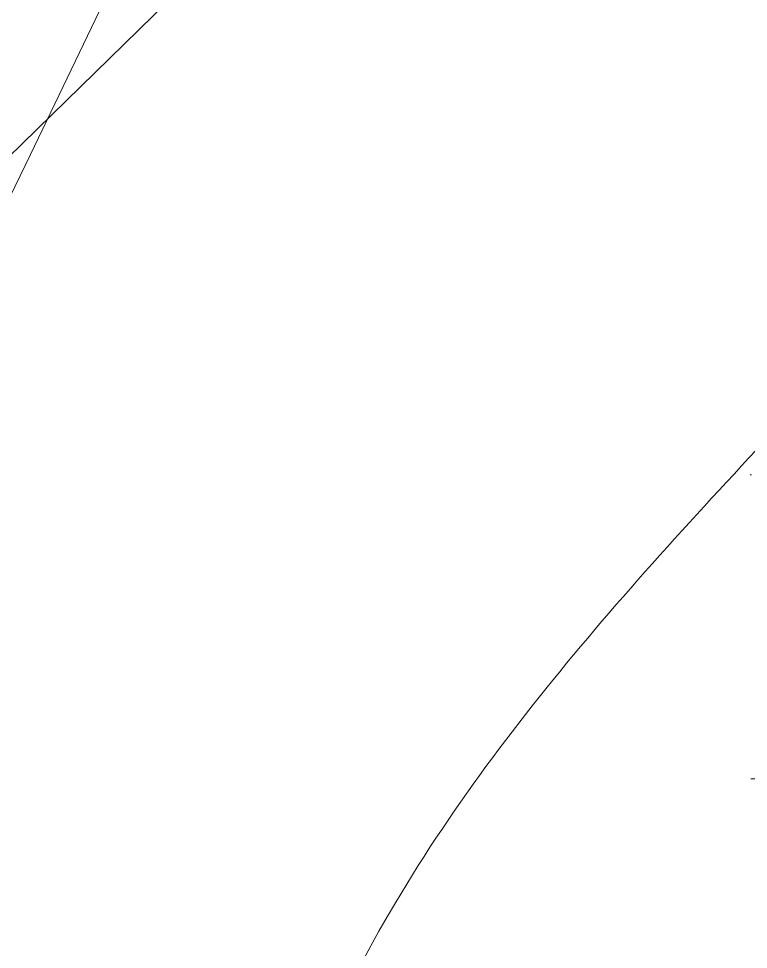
# Model space of a CAD drawing. Header units: metres. Extents: x 431006 to 434411, y 2469261 to 2473208.
# Drawn here: x 431958.99 to 431964.98, y 2472781.1 to 2472788.75 of the extents above; entities that cross this region are included whole.
import ezdxf

# ---------------------------------------------------------------- set-up
doc = ezdxf.new("R2010")
doc.units = ezdxf.units.M
doc.header["$MEASUREMENT"] = 0
doc.linetypes.add('ACAD_ISO02W100', pattern=[15, 12, -3])
for name, color, linetype, lineweight in [('duong be tong-ks', 8, 'Continuous', 18), ('mat nuoc-ks', 8, 'DUONG_MEP_NUOC', 18), ('MH_DongMuc_Con', 8, 'Continuous', 18)]:
    doc.layers.add(name, color=color, linetype=linetype, lineweight=lineweight)
doc.linetypes.add('DUONG_MEP_NUOC', pattern='A,0.2,[130,ltypeshp.shx,S=0.15,R=0,X=0,Y=0.15],0.05,[130,ltypeshp.shx,S=0.15,R=0,X=0,Y=0.15],1', length=1.25)

msp = doc.modelspace()

# ---------------------------------------------------------------- hatches: boundary and pattern name
at = {"layer": 'mat nuoc-ks', "linetype": 'ACAD_ISO02W100'}
h = msp.add_hatch(dxfattribs=at)
h.set_pattern_fill('MUDST', color=9, scale=10, style=0)
h.paths.add_polyline_path([(431995.761, 2472676.7464), (432026.0647, 2472663.2545), (432047.8295, 2472696.5444), (432006.6927, 2472713.0856)])
edge = h.paths.add_edge_path()
edge.add_spline(control_points=[(431965.7242, 2472785.9324), (431964.4198, 2472784.5294), (431962.0211, 2472782.0682), (431959.51, 2472775.2781), (431959.4866, 2472766.5645), (431961.7684, 2472755.5664), (431963.9842, 2472746.7625), (431969.3423, 2472742.8015), (431973.582, 2472743.7263), (431978.7517, 2472746.076), (431982.1295, 2472753.8743), (431977.9864, 2472764.4964), (431974.7566, 2472774.4881), (431972.8717, 2472784.1655), (431968.8963, 2472786.4973), (431966.4245, 2472786.6855), (431965.7242, 2472785.9324)], knot_values=[0, 0, 0, 0, 5.747009, 10.100787, 21.36842, 31.167118, 44.351095, 46.787336, 50.0346, 56.515715, 63.397584, 72.994175, 89.012488, 96.847635, 99.692713, 102.777687, 102.777687, 102.777687, 102.777687], degree=3, periodic=0)
edge = h.paths.add_edge_path()
edge.add_spline(control_points=[(431935.5356, 2472889.6822), (431935.1173, 2472889.0127), (431932.6432, 2472886.7904), (431932.1834, 2472881.0234), (431932.7382, 2472875.7887), (431931.1706, 2472871.5642), (431933.8986, 2472869.3316), (431937.4246, 2472864.3906), (431946.9688, 2472863.0882), (431953.4612, 2472857.915), (431957.9124, 2472854.5379), (431961.1499, 2472855.0712), (431963.7753, 2472857.5691), (431963.576, 2472861.3777), (431966.639, 2472863.8397), (431964.2764, 2472867.6466), (431959.7771, 2472870.5286), (431953.9103, 2472877.269), (431948.1754, 2472882.9402), (431942.5251, 2472887.5917), (431939.4677, 2472889.4857), (431936.5414, 2472891.2866), (431935.7676, 2472890.0533), (431935.5356, 2472889.6822)], knot_values=[0, 0, 0, 0, 2.368169, 9.707221, 15.509633, 19.097557, 21.153446, 25.258568, 37.301745, 46.869534, 50.790048, 52.990971, 56.16217, 60.670335, 63.74458, 65.536976, 72.573494, 80.257943, 91.858598, 97.173316, 101.544879, 103.887891, 105.200704, 105.200704, 105.200704, 105.200704], degree=3, periodic=0)
h.paths.add_polyline_path([(432013.9588, 2472684.6873), (432021.9123, 2472684.6873), (432021.9123, 2472693.5216), (432013.9588, 2472693.5216)], flags=24)
h.paths.add_polyline_path([(431965.7645, 2472758.7716), (431973.718, 2472758.7716), (431973.718, 2472767.6059), (431965.7645, 2472767.6059)], flags=24)
h.paths.add_polyline_path([(431943.3642, 2472868.2187), (431951.3177, 2472868.2187), (431951.3177, 2472877.053), (431943.3642, 2472877.053)], flags=24)

# ---------------------------------------------------------------- linework, layer by layer
at = {"layer": 'duong be tong-ks', "color": 9, "lineweight": 0}
msp.add_lwpolyline([(431947.2514, 2472754.7101), (431949.6598, 2472766.6394), (431951.1657, 2472774.3774), (431954.2078, 2472780.5402), (431957.94, 2472786.6779), (431961.8819, 2472790.5296), (431970.9788, 2472797.045), (431972.0858, 2472798.0536)], dxfattribs=at)
at = {"layer": 'mat nuoc-ks', "color": 9, "lineweight": 0, "start_tangent": (-0.680933, -0.732346), "end_tangent": (-0.680933, -0.732346)}
msp.add_spline([(431965.7242, 2472785.9324), (431962.0825, 2472781.4865), (431960.464, 2472777.4447), (431959.8923, 2472766.1916), (431961.6287, 2472756.548), (431967.1112, 2472744.558), (431969.1794, 2472743.2704), (431972.4145, 2472743.5514), (431978.1111, 2472746.6423), (431980.9408, 2472752.9155), (431978.9164, 2472762.2961), (431974.2457, 2472777.6183), (431971.2652, 2472784.8645), (431968.7908, 2472786.2687), (431965.7242, 2472785.9324)], degree=3, dxfattribs=at)
at = {"layer": 'MH_DongMuc_Con', "color": 9, "lineweight": 0, "elevation": 106}
msp.add_lwpolyline([(431953.2056, 2472772.5756), (431953.3441, 2472773.4595), (431953.4763, 2472774.4436), (431953.6716, 2472775.5306), (431953.999, 2472776.7234), (431954.4586, 2472778.022), (431955.0504, 2472779.4265), (431955.7744, 2472780.9368), (431956.5737, 2472782.5279), (431957.3914, 2472784.1749), (431958.2276, 2472785.8777), (431959.0823, 2472787.6364), (431959.9553, 2472789.4509)], dxfattribs=at)

doc.saveas('drawing.dxf')
